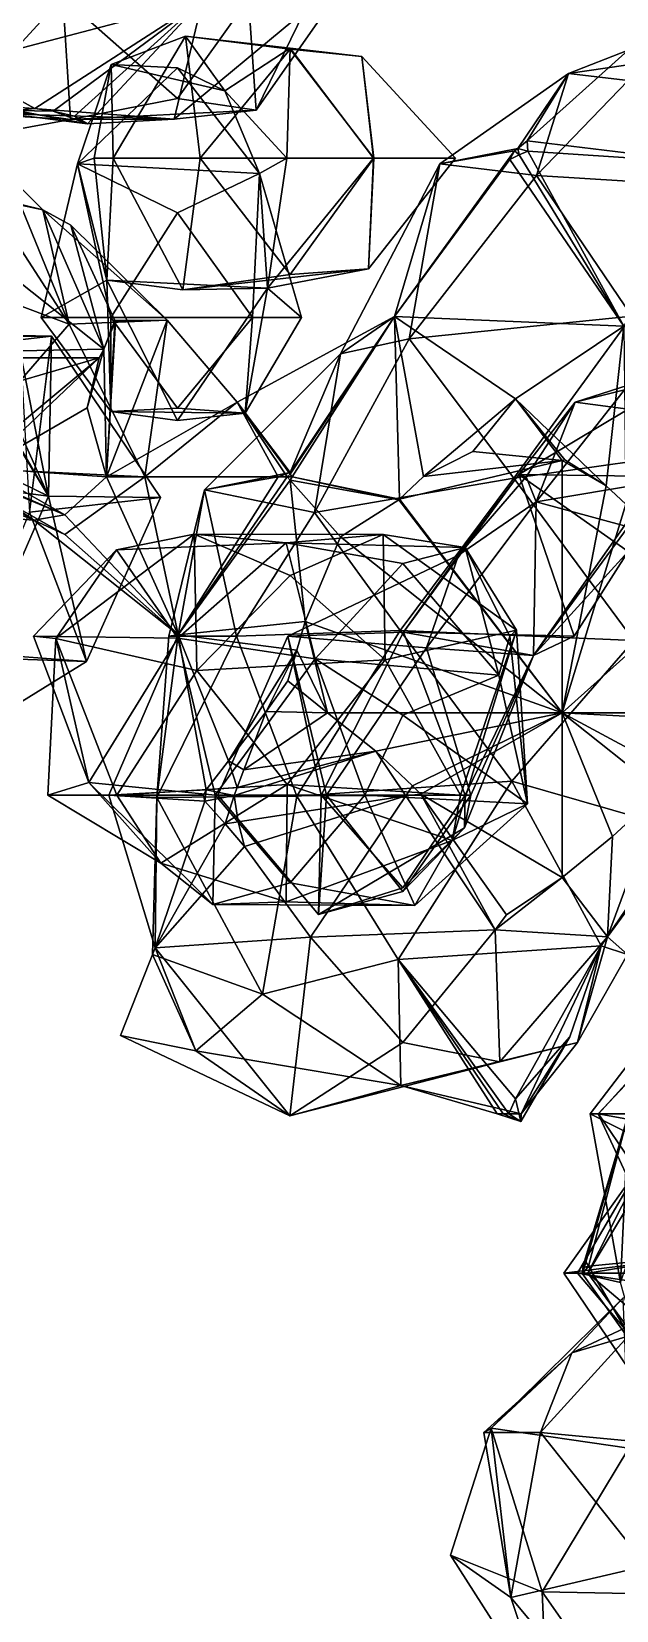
# Model space of a CAD drawing. Extents: x 290095 to 295679, y 4553756 to 4561441.
# Drawn here: x 293910.7 to 293976.1, y 4558495 to 4558671.6 of the extents above; entities that cross this region are included whole.
import ezdxf

# ---------------------------------------------------------------- set-up
doc = ezdxf.new("R2010")
doc.units = 0
doc.layers.add('Au_ppm_Pref_-_0_5', color=7, linetype='CONTINUOUS')

msp = doc.modelspace()

# ---------------------------------------------------------------- linework, layer by layer
at = {"layer": 'Au_ppm_Pref_-_0_5'}
for points in [[(293901.27, 4558693.41, 1869.87), (293914.18, 4558675.45, 1870.68), (293898.37, 4558671.02, 1876.64)], [(293915.16, 4558676.86, 1849.24), (293891.68, 4558678.35, 1849.33), (293902.19, 4558667.86, 1853.04)], [(293915.16, 4558676.86, 1849.24), (293902.19, 4558667.86, 1853.04), (293929.8, 4558675.07, 1852.08)], [(293914.18, 4558675.45, 1870.68), (293898.92, 4558658.85, 1870.7), (293898.37, 4558671.02, 1876.64)], [(293915.03, 4558661.77, 1864.62), (293898.92, 4558658.85, 1870.7), (293914.18, 4558675.45, 1870.68)], [(293929.8, 4558675.07, 1852.08), (293902.19, 4558667.86, 1853.04), (293911.03, 4558663.01, 1853.96)], [(293929.8, 4558675.07, 1852.08), (293911.03, 4558663.01, 1853.96), (293913.1, 4558662.72, 1854.02)], [(293929.8, 4558675.07, 1852.08), (293913.1, 4558662.72, 1854.02), (293915.47, 4558662.15, 1854.15)], [(293914.18, 4558675.45, 1870.68), (293926.98, 4558664.12, 1868.67), (293915.03, 4558661.77, 1864.62)], [(293914.18, 4558675.45, 1870.68), (293934.92, 4558675.29, 1868.69), (293926.98, 4558664.12, 1868.67)], [(293916.94, 4558661.31, 1855.18), (293929.8, 4558675.07, 1852.08), (293915.47, 4558662.15, 1854.15)], [(293926.63, 4558661.83, 1858.53), (293929.8, 4558675.07, 1852.08), (293916.94, 4558661.31, 1855.18)], [(293929.8, 4558675.07, 1852.08), (293926.63, 4558661.83, 1858.53), (293941.18, 4558673.9, 1858.88)], [(293935.8, 4558662.81, 1864.95), (293926.98, 4558664.12, 1868.67), (293934.92, 4558675.29, 1868.69)], [(293944.47, 4558675.29, 1864.95), (293935.8, 4558662.81, 1864.95), (293934.92, 4558675.29, 1868.69)], [(293944.47, 4558675.29, 1864.95), (293941.18, 4558673.9, 1858.88), (293935.8, 4558662.81, 1864.95)], [(293935.8, 4558662.81, 1864.95), (293941.18, 4558673.9, 1858.88), (293926.63, 4558661.83, 1858.53)], [(293919.58, 4558667.94, 1906.52), (293919.81, 4558657.47, 1901.91), (293927.87, 4558671.08, 1901.57)], [(293919.58, 4558667.94, 1906.52), (293927.87, 4558671.08, 1901.57), (293932.28, 4558664.97, 1906.52)], [(293927.87, 4558671.08, 1901.57), (293919.81, 4558657.47, 1901.91), (293929.53, 4558657.47, 1895.85)], [(293939.58, 4558669.74, 1904.67), (293932.28, 4558664.97, 1906.52), (293927.87, 4558671.08, 1901.57)], [(293927.87, 4558671.08, 1901.57), (293947.61, 4558668.82, 1900.58), (293939.58, 4558669.74, 1904.67)], [(293927.87, 4558671.08, 1901.57), (293929.53, 4558657.47, 1895.85), (293939.58, 4558669.63, 1896.53)], [(293947.61, 4558668.82, 1900.58), (293927.87, 4558671.08, 1901.57), (293939.58, 4558669.63, 1896.53)], [(293939.58, 4558669.63, 1896.53), (293929.53, 4558657.47, 1895.85), (293948.95, 4558657.47, 1896.17)], [(293939.2, 4558657.47, 1906.52), (293932.28, 4558664.97, 1906.52), (293939.58, 4558669.74, 1904.67)], [(293939.2, 4558657.47, 1906.52), (293939.58, 4558669.74, 1904.67), (293948.92, 4558657.47, 1904.99)], [(293947.61, 4558668.82, 1900.58), (293948.92, 4558657.47, 1904.99), (293939.58, 4558669.74, 1904.67)], [(293947.61, 4558668.82, 1900.58), (293939.58, 4558669.63, 1896.53), (293948.95, 4558657.47, 1896.17)], [(293977.38, 4558669.52, 1946.18), (293966.09, 4558659.4, 1948.28), (293970.7, 4558666.92, 1942.16)], [(293977.38, 4558669.52, 1946.18), (293986.98, 4558656.84, 1947.66), (293966.09, 4558659.4, 1948.28)], [(293985.6, 4558669.1, 1942.16), (293977.38, 4558669.52, 1946.18), (293970.7, 4558666.92, 1942.16)], [(293908.92, 4558662.79, 1855.69), (293911.03, 4558663.01, 1853.96), (293902.19, 4558667.86, 1853.04)], [(293917.68, 4558657.47, 1906.52), (293919.58, 4558667.94, 1906.52), (293915.81, 4558656.81, 1912.01)], [(293919.58, 4558667.94, 1906.52), (293926.98, 4558667.57, 1909.89), (293915.81, 4558656.81, 1912.01)], [(293917.68, 4558657.47, 1906.52), (293919.81, 4558657.47, 1901.91), (293919.58, 4558667.94, 1906.52)], [(293919.58, 4558667.94, 1906.52), (293932.28, 4558664.97, 1906.52), (293926.98, 4558667.57, 1909.89)], [(293947.61, 4558668.82, 1900.58), (293958.09, 4558657.47, 1900.58), (293948.92, 4558657.47, 1904.99)], [(293958.09, 4558657.47, 1900.58), (293947.61, 4558668.82, 1900.58), (293948.95, 4558657.47, 1896.17)], [(293985.6, 4558669.1, 1942.16), (293970.7, 4558666.92, 1942.16), (293977.38, 4558666.14, 1939.27)], [(293936.17, 4558655.75, 1911.43), (293915.81, 4558656.81, 1912.01), (293926.98, 4558667.57, 1909.89)], [(293932.28, 4558664.97, 1906.52), (293936.17, 4558655.75, 1911.43), (293926.98, 4558667.57, 1909.89)], [(293956.34, 4558656.81, 1943.08), (293970.7, 4558666.92, 1942.16), (293965.03, 4558658.53, 1948.35)], [(293956.34, 4558656.81, 1943.08), (293967.14, 4558655.51, 1937.99), (293970.7, 4558666.92, 1942.16)], [(293970.7, 4558666.92, 1942.16), (293966.09, 4558659.4, 1948.28), (293965.03, 4558658.53, 1948.35)], [(293967.14, 4558655.51, 1937.99), (293977.38, 4558666.14, 1939.27), (293970.7, 4558666.92, 1942.16)], [(293967.14, 4558655.51, 1937.99), (293987.56, 4558654.26, 1938.43), (293977.38, 4558666.14, 1939.27)], [(293915.03, 4558661.77, 1864.62), (293926.98, 4558664.12, 1868.67), (293935.8, 4558662.81, 1864.95)], [(293932.28, 4558664.97, 1906.52), (293939.2, 4558657.47, 1906.52), (293936.17, 4558655.75, 1911.43)], [(293890.25, 4558663.25, 1864.87), (293915.03, 4558661.77, 1864.62), (293900.99, 4558663.77, 1859.65)], [(293915.03, 4558661.77, 1864.62), (293890.25, 4558663.25, 1864.87), (293898.92, 4558658.85, 1870.7)], [(293926.63, 4558661.83, 1858.53), (293908, 4558662.4, 1856.85), (293900.99, 4558663.77, 1859.65)], [(293900.99, 4558663.77, 1859.65), (293915.03, 4558661.77, 1864.62), (293926.63, 4558661.83, 1858.53)], [(293908.92, 4558662.79, 1855.69), (293908, 4558662.4, 1856.85), (293916.94, 4558661.31, 1855.18)], [(293926.63, 4558661.83, 1858.53), (293916.94, 4558661.31, 1855.18), (293908, 4558662.4, 1856.85)], [(293911.03, 4558663.01, 1853.96), (293908.92, 4558662.79, 1855.69), (293913.1, 4558662.72, 1854.02)], [(293908.92, 4558662.79, 1855.69), (293916.94, 4558661.31, 1855.18), (293913.1, 4558662.72, 1854.02)], [(293913.1, 4558662.72, 1854.02), (293916.94, 4558661.31, 1855.18), (293915.47, 4558662.15, 1854.15)], [(293915.03, 4558661.77, 1864.62), (293935.8, 4558662.81, 1864.95), (293926.63, 4558661.83, 1858.53)], [(293901.62, 4558659.41, 1942.45), (293901.06, 4558644.08, 1938.04), (293914.89, 4558638.9, 1941.81)], [(293901.62, 4558659.41, 1942.45), (293914.89, 4558638.9, 1941.81), (293908.1, 4558655.51, 1946.14)], [(293965.03, 4558658.53, 1948.35), (293966.09, 4558659.4, 1948.28), (293966.17, 4558658.24, 1948.46)], [(293966.17, 4558658.24, 1948.46), (293966.09, 4558659.4, 1948.28), (293986.98, 4558656.84, 1947.66)], [(293917.68, 4558657.47, 1906.52), (293915.81, 4558656.81, 1912.01), (293919.1, 4558643.82, 1907.36)], [(293917.68, 4558657.47, 1906.52), (293919.1, 4558643.82, 1907.36), (293919.81, 4558657.47, 1901.91)], [(293919.1, 4558643.82, 1907.36), (293927.6, 4558642.73, 1901.32), (293919.81, 4558657.47, 1901.91)], [(293919.81, 4558657.47, 1901.91), (293927.6, 4558642.73, 1901.32), (293929.53, 4558657.47, 1895.85)], [(293927.6, 4558642.73, 1901.32), (293939.58, 4558644.44, 1896.24), (293929.53, 4558657.47, 1895.85)], [(293948.95, 4558657.47, 1896.17), (293929.53, 4558657.47, 1895.85), (293939.58, 4558644.44, 1896.24)], [(293937.07, 4558642.92, 1906.62), (293936.17, 4558655.75, 1911.43), (293939.2, 4558657.47, 1906.52)], [(293937.07, 4558642.92, 1906.62), (293948.92, 4558657.47, 1904.99), (293948.34, 4558645.08, 1900.58)], [(293937.07, 4558642.92, 1906.62), (293939.2, 4558657.47, 1906.52), (293948.92, 4558657.47, 1904.99)], [(293948.34, 4558645.08, 1900.58), (293948.95, 4558657.47, 1896.17), (293939.58, 4558644.44, 1896.24)], [(293958.09, 4558657.47, 1900.58), (293948.34, 4558645.08, 1900.58), (293948.92, 4558657.47, 1904.99)], [(293948.34, 4558645.08, 1900.58), (293958.09, 4558657.47, 1900.58), (293948.95, 4558657.47, 1896.17)], [(293951.27, 4558639.73, 1948.09), (293964.67, 4558658.28, 1948.37), (293964.14, 4558657.3, 1948.48)], [(293951.27, 4558639.73, 1948.09), (293956.34, 4558656.81, 1943.08), (293964.67, 4558658.28, 1948.37)], [(293976.89, 4558638.66, 1946.93), (293951.27, 4558639.73, 1948.09), (293964.14, 4558657.3, 1948.48)], [(293965.03, 4558658.53, 1948.35), (293964.67, 4558658.28, 1948.37), (293956.34, 4558656.81, 1943.08)], [(293964.67, 4558658.28, 1948.37), (293965.2, 4558657.82, 1948.46), (293964.14, 4558657.3, 1948.48)], [(293965.2, 4558657.82, 1948.46), (293976.89, 4558638.66, 1946.93), (293964.14, 4558657.3, 1948.48)], [(293964.67, 4558658.28, 1948.37), (293965.03, 4558658.53, 1948.35), (293965.2, 4558657.82, 1948.46)], [(293965.03, 4558658.53, 1948.35), (293966.17, 4558658.24, 1948.46), (293965.2, 4558657.82, 1948.46)], [(293976.89, 4558638.66, 1946.93), (293965.2, 4558657.82, 1948.46), (293966.17, 4558658.24, 1948.46)], [(293976.89, 4558638.66, 1946.93), (293966.17, 4558658.24, 1948.46), (293986.98, 4558656.84, 1947.66)], [(293918.77, 4558636.1, 1951.23), (293870, 4558635.12, 1948.73), (293894.47, 4558655.38, 1944.73)], [(293895.68, 4558655.66, 1944.8), (293911.95, 4558651.67, 1947.33), (293894.47, 4558655.38, 1944.73)], [(293911.95, 4558651.67, 1947.33), (293918.77, 4558636.1, 1951.23), (293894.47, 4558655.38, 1944.73)], [(293908.1, 4558655.51, 1946.14), (293911.95, 4558651.67, 1947.33), (293895.68, 4558655.66, 1944.8)], [(293908.1, 4558655.51, 1946.14), (293914.89, 4558638.9, 1941.81), (293911.95, 4558651.67, 1947.33)], [(293919.1, 4558643.82, 1907.36), (293915.81, 4558656.81, 1912.01), (293911.76, 4558639.65, 1912.46)], [(293911.76, 4558639.65, 1912.46), (293915.81, 4558656.81, 1912.01), (293919.54, 4558639.65, 1915.97)], [(293936.17, 4558655.75, 1911.43), (293926.98, 4558651.35, 1916.36), (293915.81, 4558656.81, 1912.01)], [(293915.81, 4558656.81, 1912.01), (293926.98, 4558651.35, 1916.36), (293919.54, 4558639.65, 1915.97)], [(293936.17, 4558655.75, 1911.43), (293935.39, 4558639.65, 1916.43), (293926.98, 4558651.35, 1916.36)], [(293936.17, 4558655.75, 1911.43), (293940.87, 4558639.65, 1912.46), (293935.39, 4558639.65, 1916.43)], [(293937.07, 4558642.92, 1906.62), (293940.87, 4558639.65, 1912.46), (293936.17, 4558655.75, 1911.43)], [(293952.88, 4558637.26, 1937.35), (293956.34, 4558656.81, 1943.08), (293945.23, 4558635.59, 1942.16)], [(293956.34, 4558656.81, 1943.08), (293951.27, 4558639.73, 1948.09), (293945.23, 4558635.59, 1942.16)], [(293952.88, 4558637.26, 1937.35), (293967.14, 4558655.51, 1937.99), (293956.34, 4558656.81, 1943.08)], [(293952.88, 4558637.26, 1937.35), (293977.8, 4558639.78, 1938.23), (293967.14, 4558655.51, 1937.99)], [(293967.14, 4558655.51, 1937.99), (293977.8, 4558639.78, 1938.23), (293987.56, 4558654.26, 1938.43)], [(293911.95, 4558651.67, 1947.33), (293915.06, 4558649.97, 1948.01), (293918.77, 4558636.1, 1951.23)], [(293915.06, 4558649.97, 1948.01), (293911.95, 4558651.67, 1947.33), (293925.83, 4558639.34, 1947.74)], [(293925.83, 4558639.34, 1947.74), (293911.95, 4558651.67, 1947.33), (293914.89, 4558638.9, 1941.81)], [(293915.06, 4558649.97, 1948.01), (293920, 4558639.29, 1950.71), (293918.77, 4558636.1, 1951.23)], [(293915.06, 4558649.97, 1948.01), (293925.83, 4558639.34, 1947.74), (293920, 4558639.29, 1950.71)], [(293935.39, 4558639.65, 1916.43), (293919.54, 4558639.65, 1915.97), (293926.98, 4558651.35, 1916.36)], [(293937.07, 4558642.92, 1906.62), (293948.34, 4558645.08, 1900.58), (293927.6, 4558642.73, 1901.32)], [(293927.6, 4558642.73, 1901.32), (293948.34, 4558645.08, 1900.58), (293939.58, 4558644.44, 1896.24)], [(293901.06, 4558644.08, 1938.04), (293901.02, 4558622.89, 1943.23), (293914.89, 4558638.9, 1941.81)], [(293919.1, 4558643.82, 1907.36), (293911.76, 4558639.65, 1912.46), (293919.54, 4558629.13, 1912.46)], [(293937.07, 4558642.92, 1906.62), (293919.1, 4558643.82, 1907.36), (293926.98, 4558628.13, 1908.62)], [(293937.07, 4558642.92, 1906.62), (293927.6, 4558642.73, 1901.32), (293919.1, 4558643.82, 1907.36)], [(293919.1, 4558643.82, 1907.36), (293919.54, 4558629.13, 1912.46), (293926.98, 4558628.13, 1908.62)], [(293937.07, 4558642.92, 1906.62), (293926.98, 4558628.13, 1908.62), (293934.55, 4558628.95, 1912.46)], [(293937.07, 4558642.92, 1906.62), (293934.55, 4558628.95, 1912.46), (293940.87, 4558639.65, 1912.46)], [(293919.54, 4558629.13, 1912.46), (293911.76, 4558639.65, 1912.46), (293919.54, 4558639.65, 1915.97)], [(293914.89, 4558638.9, 1941.81), (293923.35, 4558621.83, 1943.87), (293925.83, 4558639.34, 1947.74)], [(293925.83, 4558639.34, 1947.74), (293919.04, 4558621.83, 1950.29), (293920.06, 4558639.19, 1950.73)], [(293933.68, 4558630.18, 1948.1), (293919.04, 4558621.83, 1950.29), (293925.83, 4558639.34, 1947.74)], [(293919.54, 4558629.13, 1912.46), (293919.54, 4558639.65, 1915.97), (293926.98, 4558629.48, 1915.85)], [(293926.98, 4558629.48, 1915.85), (293919.54, 4558639.65, 1915.97), (293935.39, 4558639.65, 1916.43)], [(293920, 4558639.29, 1950.71), (293925.83, 4558639.34, 1947.74), (293920.06, 4558639.19, 1950.73)], [(293923.35, 4558621.83, 1943.87), (293933.68, 4558630.18, 1948.1), (293925.83, 4558639.34, 1947.74)], [(293934.55, 4558628.95, 1912.46), (293926.98, 4558629.48, 1915.85), (293935.39, 4558639.65, 1916.43)], [(293933.68, 4558630.18, 1948.1), (293951.27, 4558639.73, 1948.09), (293939.58, 4558622.11, 1948.19)], [(293939.58, 4558622.3, 1947.94), (293951.27, 4558639.73, 1948.09), (293933.68, 4558630.18, 1948.1)], [(293940.87, 4558639.65, 1912.46), (293934.55, 4558628.95, 1912.46), (293935.39, 4558639.65, 1916.43)], [(293939.58, 4558622.11, 1948.19), (293951.27, 4558639.73, 1948.09), (293939.83, 4558621.83, 1948.21)], [(293951.27, 4558639.73, 1948.09), (293939.58, 4558622.3, 1947.94), (293945.23, 4558635.59, 1942.16)], [(293939.83, 4558621.83, 1948.21), (293951.27, 4558639.73, 1948.09), (293951.83, 4558619.32, 1950.87)], [(293951.83, 4558619.32, 1950.87), (293951.27, 4558639.73, 1948.09), (293954.51, 4558621.86, 1951.06)], [(293951.27, 4558639.73, 1948.09), (293964.78, 4558630.54, 1951), (293954.51, 4558621.86, 1951.06)], [(293964.78, 4558630.54, 1951), (293951.27, 4558639.73, 1948.09), (293976.89, 4558638.66, 1946.93)], [(293952.88, 4558637.26, 1937.35), (293964.6, 4558621.65, 1936.94), (293977.8, 4558639.78, 1938.23)], [(293964.6, 4558621.65, 1936.94), (293987.8, 4558624.96, 1938.29), (293977.8, 4558639.78, 1938.23)], [(293909.31, 4558637.63, 1892.92), (293912.9, 4558637.56, 1894.64), (293888.28, 4558634.71, 1895.56)], [(293923.35, 4558621.83, 1943.87), (293914.89, 4558638.9, 1941.81), (293901.02, 4558622.89, 1943.23)], [(293910.45, 4558617.88, 1889.42), (293912.9, 4558637.56, 1894.64), (293909.31, 4558637.63, 1892.92)], [(293920, 4558639.29, 1950.71), (293920, 4558639.07, 1950.75), (293918.77, 4558636.1, 1951.23)], [(293920, 4558639.07, 1950.75), (293919.04, 4558621.83, 1950.29), (293918.77, 4558636.1, 1951.23)], [(293920.06, 4558639.19, 1950.73), (293919.04, 4558621.83, 1950.29), (293920, 4558639.07, 1950.75)], [(293920.06, 4558639.19, 1950.73), (293920, 4558639.07, 1950.75), (293920, 4558639.29, 1950.71)], [(293974.93, 4558620.8, 1951.02), (293964.78, 4558630.54, 1951), (293976.89, 4558638.66, 1946.93)], [(293974.93, 4558620.8, 1951.02), (293976.89, 4558638.66, 1946.93), (293977.11, 4558618.75, 1950.83)], [(293918.77, 4558636.1, 1951.23), (293918.22, 4558635.12, 1951.46), (293870, 4558635.12, 1948.73)], [(293888.28, 4558634.71, 1895.56), (293912.9, 4558637.56, 1894.64), (293909.08, 4558637.56, 1896.45)], [(293909.08, 4558637.56, 1896.45), (293912.56, 4558619.65, 1900.15), (293906.24, 4558633.77, 1898.92)], [(293912.9, 4558637.56, 1894.64), (293912.56, 4558619.65, 1900.15), (293909.08, 4558637.56, 1896.45)], [(293910.45, 4558617.88, 1889.42), (293925.1, 4558619.51, 1894.64), (293912.9, 4558637.56, 1894.64)], [(293912.56, 4558619.65, 1900.15), (293912.9, 4558637.56, 1894.64), (293925.1, 4558619.51, 1894.64)], [(293918.22, 4558635.12, 1951.46), (293918.77, 4558636.1, 1951.23), (293916.88, 4558629.53, 1951.84)], [(293918.77, 4558636.1, 1951.23), (293919.04, 4558621.83, 1950.29), (293916.88, 4558629.53, 1951.84)], [(293952.88, 4558637.26, 1937.35), (293945.23, 4558635.59, 1942.16), (293942.32, 4558617.84, 1938.84)], [(293952.88, 4558637.26, 1937.35), (293942.32, 4558617.84, 1938.84), (293964.6, 4558621.65, 1936.94)], [(293918.22, 4558635.12, 1951.46), (293888.61, 4558626.47, 1950.5), (293870, 4558635.12, 1948.73)], [(293918.22, 4558635.12, 1951.46), (293902.89, 4558622.33, 1951.64), (293888.61, 4558626.47, 1950.5)], [(293902.89, 4558622.33, 1951.64), (293918.22, 4558635.12, 1951.46), (293905.24, 4558622.78, 1951.74)], [(293905.24, 4558622.78, 1951.74), (293918.22, 4558635.12, 1951.46), (293916.88, 4558629.53, 1951.84)], [(293930.02, 4558620.36, 1942.16), (293945.23, 4558635.59, 1942.16), (293939.58, 4558622.3, 1947.94)], [(293945.23, 4558635.59, 1942.16), (293930.02, 4558620.36, 1942.16), (293942.32, 4558617.84, 1938.84)], [(293912.56, 4558619.65, 1900.15), (293891.89, 4558629.72, 1901.94), (293904.94, 4558632.33, 1899.97)], [(293905.16, 4558632.33, 1899.86), (293912.56, 4558619.65, 1900.15), (293904.94, 4558632.33, 1899.97)], [(293912.56, 4558619.65, 1900.15), (293905.16, 4558632.33, 1899.86), (293906.24, 4558633.77, 1898.92)], [(293971.47, 4558630.18, 1882.77), (293985.79, 4558633.73, 1882.77), (293977.38, 4558629.37, 1885.28)], [(293985.79, 4558633.73, 1882.77), (293971.47, 4558630.18, 1882.77), (293977.38, 4558632.08, 1879.35)], [(293960, 4558624.66, 1951.29), (293954.51, 4558621.86, 1951.06), (293964.78, 4558630.54, 1951)], [(293964.78, 4558630.54, 1951), (293970, 4558623.63, 1951.33), (293960, 4558624.66, 1951.29)], [(293964.78, 4558630.54, 1951), (293970.3, 4558623.7, 1951.33), (293970, 4558623.63, 1951.33)], [(293970.3, 4558623.7, 1951.33), (293964.78, 4558630.54, 1951), (293974.93, 4558620.8, 1951.02)], [(293967.08, 4558619.02, 1878.85), (293983.72, 4558621.83, 1881.41), (293977.38, 4558632.08, 1879.35)], [(293967.08, 4558619.02, 1878.85), (293977.38, 4558632.08, 1879.35), (293971.47, 4558630.18, 1882.77)], [(293895.98, 4558621.83, 1903.79), (293891.89, 4558629.72, 1901.94), (293912.56, 4558619.65, 1900.15)], [(293916.88, 4558629.53, 1951.84), (293919.04, 4558621.83, 1950.29), (293905.24, 4558622.78, 1951.74)], [(293933.68, 4558630.18, 1948.1), (293939.24, 4558621.83, 1948.26), (293919.04, 4558621.83, 1950.29)], [(293934.55, 4558628.95, 1912.46), (293919.54, 4558629.13, 1912.46), (293926.98, 4558629.48, 1915.85)], [(293919.54, 4558629.13, 1912.46), (293934.55, 4558628.95, 1912.46), (293926.98, 4558628.13, 1908.62)], [(293923.35, 4558621.83, 1943.87), (293938.24, 4558621.83, 1947.47), (293933.68, 4558630.18, 1948.1)], [(293939.58, 4558622.3, 1947.94), (293933.68, 4558630.18, 1948.1), (293938.24, 4558621.83, 1947.47)], [(293933.68, 4558630.18, 1948.1), (293939.58, 4558622.11, 1948.19), (293939.24, 4558621.83, 1948.26)], [(293965.97, 4558621.83, 1882.77), (293971.47, 4558630.18, 1882.77), (293965.15, 4558622.08, 1888.76)], [(293977.38, 4558629.37, 1885.28), (293965.15, 4558622.08, 1888.76), (293971.47, 4558630.18, 1882.77)], [(293983.92, 4558621.83, 1885.85), (293965.15, 4558622.08, 1888.76), (293977.38, 4558629.37, 1885.28)], [(293965.97, 4558621.83, 1882.77), (293967.08, 4558619.02, 1878.85), (293971.47, 4558630.18, 1882.77)], [(293970, 4558623.63, 1951.33), (293951.83, 4558619.32, 1950.87), (293954.51, 4558621.86, 1951.06)], [(293970, 4558623.63, 1951.33), (293970, 4558595.43, 1949.53), (293951.83, 4558619.32, 1950.87)], [(293970, 4558623.63, 1951.33), (293954.51, 4558621.86, 1951.06), (293960, 4558624.66, 1951.29)], [(293964.6, 4558621.65, 1936.94), (293978.03, 4558603.52, 1938.04), (293987.8, 4558624.96, 1938.29)], [(293970.3, 4558623.7, 1951.33), (293974.93, 4558620.8, 1951.02), (293970, 4558623.63, 1951.33)], [(293974.93, 4558620.8, 1951.02), (293970, 4558595.43, 1949.53), (293970, 4558623.63, 1951.33)], [(293901.02, 4558622.89, 1943.23), (293888.62, 4558618.62, 1949.44), (293910.94, 4558616.96, 1948.1)], [(293910.94, 4558616.96, 1948.1), (293888.62, 4558618.62, 1949.44), (293898.58, 4558621.92, 1951.43)], [(293904.89, 4558602.06, 1901.34), (293895.98, 4558621.83, 1903.79), (293912.56, 4558619.65, 1900.15)], [(293910.94, 4558616.96, 1948.1), (293898.58, 4558621.92, 1951.43), (293902.89, 4558622.33, 1951.64)], [(293923.35, 4558621.83, 1943.87), (293901.02, 4558622.89, 1943.23), (293914.38, 4558615.36, 1945.94)], [(293901.02, 4558622.89, 1943.23), (293910.94, 4558616.96, 1948.1), (293914.38, 4558615.36, 1945.94)], [(293914.38, 4558617.57, 1949.52), (293902.89, 4558622.33, 1951.64), (293903.76, 4558622.19, 1951.7)], [(293914.38, 4558617.57, 1949.52), (293910.94, 4558616.96, 1948.1), (293902.89, 4558622.33, 1951.64)], [(293905.24, 4558622.78, 1951.74), (293914.38, 4558617.57, 1949.52), (293903.76, 4558622.19, 1951.7)], [(293905.24, 4558622.78, 1951.74), (293919.04, 4558621.83, 1950.29), (293914.38, 4558617.57, 1949.52)], [(293927.07, 4558604.13, 1948.1), (293914.38, 4558617.57, 1949.52), (293919.04, 4558621.83, 1950.29)], [(293927.07, 4558604.13, 1948.1), (293923.35, 4558621.83, 1943.87), (293914.38, 4558615.36, 1945.94)], [(293927.07, 4558604.13, 1948.1), (293919.04, 4558621.83, 1950.29), (293939.24, 4558621.83, 1948.26)], [(293927.07, 4558604.13, 1948.1), (293938.24, 4558621.83, 1947.47), (293923.35, 4558621.83, 1943.87)], [(293927.07, 4558604.13, 1948.1), (293939.24, 4558621.83, 1948.26), (293939.58, 4558621.43, 1948.23)], [(293927.07, 4558604.13, 1948.1), (293930.02, 4558620.36, 1942.16), (293938.24, 4558621.83, 1947.47)], [(293930.02, 4558620.36, 1942.16), (293939.58, 4558622.3, 1947.94), (293938.24, 4558621.83, 1947.47)], [(293939.83, 4558621.83, 1948.21), (293939.24, 4558621.83, 1948.26), (293939.58, 4558622.11, 1948.19)], [(293939.58, 4558621.43, 1948.23), (293939.24, 4558621.83, 1948.26), (293939.83, 4558621.83, 1948.21)], [(293951.73, 4558619.24, 1950.86), (293939.58, 4558621.43, 1948.23), (293939.83, 4558621.83, 1948.21)], [(293939.83, 4558621.83, 1948.21), (293951.83, 4558619.32, 1950.87), (293951.73, 4558619.24, 1950.86)], [(293958.4, 4558613.04, 1882.77), (293965.15, 4558622.08, 1888.76), (293952.26, 4558604.43, 1889.07)], [(293952.26, 4558604.43, 1889.07), (293965.15, 4558622.08, 1888.76), (293971.36, 4558604.01, 1885.87)], [(293965.97, 4558621.83, 1882.77), (293965.15, 4558622.08, 1888.76), (293958.4, 4558613.04, 1882.77)], [(293965.97, 4558621.83, 1882.77), (293958.4, 4558613.04, 1882.77), (293967.08, 4558619.02, 1878.85)], [(293971.36, 4558604.01, 1885.87), (293965.15, 4558622.08, 1888.76), (293977.38, 4558613.48, 1885.55)], [(293977.38, 4558613.48, 1885.55), (293965.15, 4558622.08, 1888.76), (293983.92, 4558621.83, 1885.85)], [(293967.08, 4558619.02, 1878.85), (293977.38, 4558616.21, 1880.89), (293983.72, 4558621.83, 1881.41)], [(293927.07, 4558604.13, 1948.1), (293926.03, 4558604.01, 1942.16), (293930.02, 4558620.36, 1942.16)], [(293930.02, 4558620.36, 1942.16), (293926.03, 4558604.01, 1942.16), (293933.57, 4558604.01, 1939.32)], [(293941.27, 4558605.65, 1951.73), (293927.07, 4558604.13, 1948.1), (293939.58, 4558621.43, 1948.23)], [(293930.02, 4558620.36, 1942.16), (293933.57, 4558604.01, 1939.32), (293942.32, 4558617.84, 1938.84)], [(293945.23, 4558615.09, 1950.53), (293941.27, 4558605.65, 1951.73), (293939.58, 4558621.43, 1948.23)], [(293951.73, 4558619.24, 1950.86), (293945.23, 4558615.09, 1950.53), (293939.58, 4558621.43, 1948.23)], [(293964.6, 4558621.65, 1936.94), (293942.32, 4558617.84, 1938.84), (293951.87, 4558604.63, 1937.34)], [(293951.87, 4558604.63, 1937.34), (293978.03, 4558603.52, 1938.04), (293964.6, 4558621.65, 1936.94)], [(293977.11, 4558618.75, 1950.83), (293970, 4558595.43, 1949.53), (293974.93, 4558620.8, 1951.02)], [(293916.83, 4558601.17, 1894.52), (293904.89, 4558602.06, 1901.34), (293912.56, 4558619.65, 1900.15)], [(293910.45, 4558617.88, 1889.42), (293916.83, 4558601.17, 1894.52), (293925.1, 4558619.51, 1894.64)], [(293912.56, 4558619.65, 1900.15), (293925.1, 4558619.51, 1894.64), (293916.83, 4558601.17, 1894.52)], [(293970, 4558595.43, 1949.53), (293945.23, 4558615.09, 1950.53), (293951.73, 4558619.24, 1950.86)], [(293970, 4558595.43, 1949.53), (293951.73, 4558619.24, 1950.86), (293951.83, 4558619.32, 1950.87)], [(293958.4, 4558613.04, 1882.77), (293954.83, 4558602.68, 1878.52), (293967.08, 4558619.02, 1878.85)], [(293967.08, 4558619.02, 1878.85), (293954.83, 4558602.68, 1878.52), (293966.8, 4558601.83, 1882.29)], [(293966.8, 4558601.83, 1882.29), (293977.38, 4558613.48, 1885.55), (293979.09, 4558619.41, 1882.77)], [(293977.38, 4558616.21, 1880.89), (293966.8, 4558601.83, 1882.29), (293979.09, 4558619.41, 1882.77)], [(293967.08, 4558619.02, 1878.85), (293966.8, 4558601.83, 1882.29), (293977.38, 4558616.21, 1880.89)], [(293986.72, 4558610.4, 1950.03), (293970, 4558595.43, 1949.53), (293977.11, 4558618.75, 1950.83)], [(293910.45, 4558617.88, 1889.42), (293903.67, 4558601.61, 1888.12), (293916.83, 4558601.17, 1894.52)], [(293927.07, 4558604.13, 1948.1), (293910.94, 4558616.96, 1948.1), (293914.38, 4558617.57, 1949.52)], [(293927.07, 4558604.13, 1948.1), (293914.38, 4558615.36, 1945.94), (293910.94, 4558616.96, 1948.1)], [(293942.32, 4558617.84, 1938.84), (293933.57, 4558604.01, 1939.32), (293951.87, 4558604.63, 1937.34)], [(293928.87, 4558615.39, 1860.27), (293920.16, 4558613.66, 1864.95), (293913.37, 4558603.72, 1859.2)], [(293929.14, 4558600.17, 1855.37), (293928.87, 4558615.39, 1860.27), (293913.37, 4558603.72, 1859.2)], [(293939.13, 4558614.45, 1864.23), (293920.16, 4558613.66, 1864.95), (293928.87, 4558615.39, 1860.27)], [(293939.13, 4558614.45, 1864.23), (293928.87, 4558615.39, 1860.27), (293949.97, 4558615.35, 1860.13)], [(293949.97, 4558615.35, 1860.13), (293928.87, 4558615.39, 1860.27), (293939.58, 4558610.79, 1856.75)], [(293928.87, 4558615.39, 1860.27), (293929.14, 4558600.17, 1855.37), (293939.58, 4558610.79, 1856.75)], [(293939.13, 4558614.45, 1864.23), (293949.97, 4558615.35, 1860.13), (293959.17, 4558613.91, 1864.95)], [(293949.97, 4558615.35, 1860.13), (293939.58, 4558610.79, 1856.75), (293950.21, 4558601.35, 1854.89)], [(293970, 4558595.43, 1949.53), (293941.27, 4558605.65, 1951.73), (293945.23, 4558615.09, 1950.53)], [(293959.17, 4558613.91, 1864.95), (293949.97, 4558615.35, 1860.13), (293964.89, 4558604.65, 1858.85)], [(293949.97, 4558615.35, 1860.13), (293950.21, 4558601.35, 1854.89), (293964.89, 4558604.65, 1858.85)], [(293910.9, 4558604.01, 1864.95), (293920.16, 4558613.66, 1864.95), (293927.03, 4558603.79, 1867.33)], [(293920.16, 4558613.66, 1864.95), (293910.9, 4558604.01, 1864.95), (293913.37, 4558603.72, 1859.2)], [(293939.13, 4558614.45, 1864.23), (293927.03, 4558603.79, 1867.33), (293920.16, 4558613.66, 1864.95)], [(293939.13, 4558614.45, 1864.23), (293942.4, 4558601.45, 1868.7), (293927.03, 4558603.79, 1867.33)], [(293939.13, 4558614.45, 1864.23), (293952.18, 4558612.14, 1867.66), (293942.4, 4558601.45, 1868.7)], [(293939.13, 4558614.45, 1864.23), (293959.17, 4558613.91, 1864.95), (293952.18, 4558612.14, 1867.66)], [(293958.4, 4558613.04, 1882.77), (293952.26, 4558604.43, 1889.07), (293939.34, 4558604.01, 1882.67)], [(293958.4, 4558613.04, 1882.77), (293939.34, 4558604.01, 1882.67), (293954.83, 4558602.68, 1878.52)], [(293959.17, 4558613.91, 1864.95), (293962.91, 4558599.64, 1868.55), (293952.18, 4558612.14, 1867.66)], [(293959.17, 4558613.91, 1864.95), (293964.16, 4558604.01, 1864.95), (293962.91, 4558599.64, 1868.55)], [(293964.16, 4558604.01, 1864.95), (293959.17, 4558613.91, 1864.95), (293964.89, 4558604.65, 1858.85)], [(293966.8, 4558601.83, 1882.29), (293971.36, 4558604.01, 1885.87), (293977.38, 4558613.48, 1885.55)], [(293962.91, 4558599.64, 1868.55), (293942.4, 4558601.45, 1868.7), (293952.18, 4558612.14, 1867.66)], [(293939.58, 4558610.79, 1856.75), (293929.14, 4558600.17, 1855.37), (293950.21, 4558601.35, 1854.89)], [(293988.42, 4558595.43, 1949.03), (293970, 4558595.43, 1949.53), (293986.72, 4558610.4, 1950.03)], [(293927.07, 4558604.13, 1948.1), (293930.18, 4558586.8, 1952.33), (293919.3, 4558586.2, 1948.1)], [(293927.07, 4558604.13, 1948.1), (293919.3, 4558586.2, 1948.1), (293924.68, 4558585.96, 1941.43)], [(293927.07, 4558604.13, 1948.1), (293924.68, 4558585.96, 1941.43), (293926.03, 4558604.01, 1942.16)], [(293941.27, 4558605.65, 1951.73), (293940.34, 4558602.42, 1952.09), (293927.07, 4558604.13, 1948.1)], [(293932.68, 4558590.06, 1952.39), (293930.18, 4558586.8, 1952.33), (293927.07, 4558604.13, 1948.1)], [(293927.07, 4558604.13, 1948.1), (293940.34, 4558602.42, 1952.09), (293932.68, 4558590.06, 1952.39)], [(293940.34, 4558586.11, 1938.16), (293951.87, 4558604.63, 1937.34), (293933.57, 4558604.01, 1939.32)], [(293952.26, 4558604.43, 1889.07), (293943.05, 4558586.2, 1887.07), (293939.34, 4558604.01, 1882.67)], [(293941.27, 4558605.65, 1951.73), (293943.75, 4558595.43, 1952.31), (293940.34, 4558602.42, 1952.09)], [(293940.34, 4558586.11, 1938.16), (293964.39, 4558587.77, 1935.46), (293951.87, 4558604.63, 1937.34)], [(293970, 4558595.43, 1949.53), (293943.75, 4558595.43, 1952.31), (293941.27, 4558605.65, 1951.73)], [(293959.17, 4558586.2, 1886.06), (293943.05, 4558586.2, 1887.07), (293952.26, 4558604.43, 1889.07)], [(293950.21, 4558601.35, 1854.89), (293958.65, 4558586.2, 1855.96), (293964.89, 4558604.65, 1858.85)], [(293951.87, 4558604.63, 1937.34), (293964.39, 4558587.77, 1935.46), (293978.03, 4558603.52, 1938.04)], [(293952.26, 4558604.43, 1889.07), (293966.8, 4558601.83, 1882.29), (293959.17, 4558586.2, 1886.06)], [(293966.8, 4558601.83, 1882.29), (293952.26, 4558604.43, 1889.07), (293971.36, 4558604.01, 1885.87)], [(293957.7, 4558581.14, 1858.24), (293966.13, 4558585.25, 1865.15), (293964.89, 4558604.65, 1858.85)], [(293958.65, 4558586.2, 1855.96), (293957.7, 4558581.14, 1858.24), (293964.89, 4558604.65, 1858.85)], [(293964.16, 4558604.01, 1864.95), (293964.89, 4558604.65, 1858.85), (293966.13, 4558585.25, 1865.15)], [(293917.08, 4558587.64, 1864.53), (293910.9, 4558604.01, 1864.95), (293927.03, 4558603.79, 1867.33)], [(293910.9, 4558604.01, 1864.95), (293917.08, 4558587.64, 1864.53), (293913.37, 4558603.72, 1859.2)], [(293917.08, 4558587.64, 1864.53), (293912.5, 4558586.2, 1859.01), (293913.37, 4558603.72, 1859.2)], [(293912.5, 4558586.2, 1859.01), (293920.19, 4558586.2, 1855.81), (293913.37, 4558603.72, 1859.2)], [(293920.19, 4558586.2, 1855.81), (293929.14, 4558600.17, 1855.37), (293913.37, 4558603.72, 1859.2)], [(293927.03, 4558603.79, 1867.33), (293931.19, 4558586.2, 1868.9), (293917.08, 4558587.64, 1864.53)], [(293940.34, 4558586.11, 1938.16), (293933.57, 4558604.01, 1939.32), (293924.68, 4558585.96, 1941.43)], [(293933.57, 4558604.01, 1939.32), (293926.03, 4558604.01, 1942.16), (293924.68, 4558585.96, 1941.43)], [(293942.4, 4558601.45, 1868.7), (293931.19, 4558586.2, 1868.9), (293927.03, 4558603.79, 1867.33)], [(293943.05, 4558586.2, 1887.07), (293931.49, 4558586.2, 1882.77), (293939.34, 4558604.01, 1882.67)], [(293931.49, 4558586.2, 1882.77), (293943.66, 4558586.2, 1878.75), (293939.34, 4558604.01, 1882.67)], [(293936.92, 4558595.58, 1952.48), (293932.68, 4558590.06, 1952.39), (293940.34, 4558602.42, 1952.09)], [(293936.92, 4558595.58, 1952.48), (293940.34, 4558602.42, 1952.09), (293939.33, 4558599, 1952.48)], [(293940.34, 4558602.42, 1952.09), (293943.75, 4558595.43, 1952.31), (293939.33, 4558599, 1952.48)], [(293943.66, 4558586.2, 1878.75), (293954.83, 4558602.68, 1878.52), (293939.34, 4558604.01, 1882.67)], [(293954.83, 4558602.68, 1878.52), (293943.66, 4558586.2, 1878.75), (293959.78, 4558586.2, 1879.18)], [(293959.78, 4558586.2, 1879.18), (293966.8, 4558601.83, 1882.29), (293954.83, 4558602.68, 1878.52)], [(293962.91, 4558599.64, 1868.55), (293964.16, 4558604.01, 1864.95), (293966.13, 4558585.25, 1865.15)], [(293978.03, 4558603.52, 1938.04), (293964.39, 4558587.77, 1935.46), (293983.19, 4558582.38, 1940.69)], [(293898.98, 4558590.17, 1894.64), (293904.89, 4558602.06, 1901.34), (293916.83, 4558601.17, 1894.52)], [(293916.83, 4558601.17, 1894.52), (293903.67, 4558601.61, 1888.12), (293898.98, 4558590.17, 1894.64)], [(293950.21, 4558601.35, 1854.89), (293929.14, 4558600.17, 1855.37), (293939.25, 4558587.42, 1854.41)], [(293947.95, 4558586.2, 1868.89), (293931.19, 4558586.2, 1868.9), (293942.4, 4558601.45, 1868.7)], [(293950.21, 4558601.35, 1854.89), (293939.25, 4558587.42, 1854.41), (293958.65, 4558586.2, 1855.96)], [(293952.18, 4558595.17, 1867.9), (293947.95, 4558586.2, 1868.89), (293942.4, 4558601.45, 1868.7)], [(293952.18, 4558595.17, 1867.9), (293942.4, 4558601.45, 1868.7), (293962.91, 4558599.64, 1868.55)], [(293959.17, 4558586.2, 1886.06), (293966.8, 4558601.83, 1882.29), (293959.09, 4558582.55, 1882.77)], [(293959.09, 4558582.55, 1882.77), (293966.8, 4558601.83, 1882.29), (293959.78, 4558586.2, 1879.18)], [(293929.14, 4558600.17, 1855.37), (293920.19, 4558586.2, 1855.81), (293939.25, 4558587.42, 1854.41)], [(293939.33, 4558599, 1952.48), (293943.75, 4558595.43, 1952.31), (293936.92, 4558595.58, 1952.48)], [(293966.13, 4558585.25, 1865.15), (293952.18, 4558595.17, 1867.9), (293962.91, 4558599.64, 1868.55)], [(293936.92, 4558595.58, 1952.48), (293934.41, 4558589.03, 1952.43), (293932.68, 4558590.06, 1952.39)], [(293934.41, 4558589.03, 1952.43), (293936.92, 4558595.58, 1952.48), (293943.75, 4558595.43, 1952.31)], [(293934.41, 4558589.03, 1952.43), (293943.75, 4558595.43, 1952.31), (293949.15, 4558591.13, 1952.1)], [(293943.75, 4558595.43, 1952.31), (293970, 4558595.43, 1949.53), (293949.15, 4558591.13, 1952.1)], [(293949.15, 4558591.13, 1952.1), (293970, 4558595.43, 1949.53), (293953.28, 4558587.27, 1951.98)], [(293953.28, 4558587.27, 1951.98), (293970, 4558595.43, 1949.53), (293954.2, 4558586.34, 1951.96)], [(293954.2, 4558586.34, 1951.96), (293970, 4558595.43, 1949.53), (293970, 4558577, 1951.07)], [(293970, 4558595.43, 1949.53), (293975.62, 4558581.58, 1950.41), (293970, 4558577, 1951.07)], [(293970, 4558595.43, 1949.53), (293981.07, 4558586.64, 1949.72), (293975.62, 4558581.58, 1950.41)], [(293986.98, 4558594.52, 1949.12), (293970, 4558595.43, 1949.53), (293988.42, 4558595.43, 1949.03)], [(293981.07, 4558586.64, 1949.72), (293970, 4558595.43, 1949.53), (293982.83, 4558588.51, 1949.57)], [(293982.83, 4558588.51, 1949.57), (293970, 4558595.43, 1949.53), (293986.98, 4558594.52, 1949.12)], [(293952.18, 4558595.17, 1867.9), (293966.13, 4558585.25, 1865.15), (293947.95, 4558586.2, 1868.89)], [(293932.68, 4558590.06, 1952.39), (293933.67, 4558587.08, 1952.41), (293930.18, 4558586.8, 1952.33)], [(293932.68, 4558590.06, 1952.39), (293934.41, 4558589.03, 1952.43), (293933.67, 4558587.08, 1952.41)], [(293949.15, 4558591.13, 1952.1), (293933.33, 4558586.19, 1952.4), (293933.67, 4558587.08, 1952.41)], [(293952.52, 4558586.14, 1951.92), (293933.33, 4558586.19, 1952.4), (293949.15, 4558591.13, 1952.1)], [(293933.67, 4558587.08, 1952.41), (293934.41, 4558589.03, 1952.43), (293949.15, 4558591.13, 1952.1)], [(293952.52, 4558586.14, 1951.92), (293949.15, 4558591.13, 1952.1), (293953.28, 4558587.27, 1951.98)], [(293988.13, 4558588.18, 1947.32), (293975.06, 4558570.37, 1947.28), (293981.07, 4558586.64, 1949.72)], [(293983.19, 4558582.38, 1940.69), (293975.06, 4558570.37, 1947.28), (293988.13, 4558588.18, 1947.32)], [(293917.08, 4558587.64, 1864.53), (293925.14, 4558578.61, 1859.15), (293912.5, 4558586.2, 1859.01)], [(293930.94, 4558573.98, 1864.95), (293917.08, 4558587.64, 1864.53), (293931.19, 4558586.2, 1868.9)], [(293917.08, 4558587.64, 1864.53), (293930.94, 4558573.98, 1864.95), (293925.14, 4558578.61, 1859.15)], [(293919.3, 4558586.2, 1948.1), (293930.18, 4558586.8, 1952.33), (293929.9, 4558586.2, 1952.33)], [(293939.25, 4558587.42, 1854.41), (293920.19, 4558586.2, 1855.81), (293925.14, 4558578.61, 1859.15)], [(293939.15, 4558574.27, 1859.46), (293939.25, 4558587.42, 1854.41), (293925.14, 4558578.61, 1859.15)], [(293930.18, 4558586.8, 1952.33), (293930.06, 4558585.53, 1952.33), (293929.9, 4558586.2, 1952.33)], [(293930.18, 4558586.8, 1952.33), (293933.33, 4558586.19, 1952.4), (293930.06, 4558585.53, 1952.33)], [(293930.18, 4558586.8, 1952.33), (293933.67, 4558587.08, 1952.41), (293933.33, 4558586.19, 1952.4)], [(293939.15, 4558574.27, 1859.46), (293957.7, 4558581.14, 1858.24), (293939.25, 4558587.42, 1854.41)], [(293958.65, 4558586.2, 1855.96), (293939.25, 4558587.42, 1854.41), (293957.7, 4558581.14, 1858.24)], [(293964.39, 4558587.77, 1935.46), (293940.34, 4558586.11, 1938.16), (293951.68, 4558567.83, 1936.12)], [(293964.39, 4558587.77, 1935.46), (293951.68, 4558567.83, 1936.12), (293974.36, 4558569.35, 1936.37)], [(293954.2, 4558586.34, 1951.96), (293952.52, 4558586.14, 1951.92), (293953.28, 4558587.27, 1951.98)], [(293983.19, 4558582.38, 1940.69), (293964.39, 4558587.77, 1935.46), (293974.36, 4558569.35, 1936.37)], [(293981.07, 4558586.64, 1949.72), (293975.06, 4558570.37, 1947.28), (293975.62, 4558581.58, 1950.41)], [(293912.5, 4558586.2, 1859.01), (293925.14, 4558578.61, 1859.15), (293920.19, 4558586.2, 1855.81)], [(293929.9, 4558586.2, 1952.33), (293930.06, 4558585.53, 1952.33), (293919.3, 4558586.2, 1948.1)], [(293924.5, 4558569.13, 1948.66), (293919.3, 4558586.2, 1948.1), (293930.06, 4558585.53, 1952.33)], [(293924.68, 4558585.96, 1941.43), (293919.3, 4558586.2, 1948.1), (293924.5, 4558569.13, 1948.66)], [(293924.19, 4558568.38, 1942.16), (293924.68, 4558585.96, 1941.43), (293924.5, 4558569.13, 1948.66)], [(293924.19, 4558568.38, 1942.16), (293936.5, 4558563.96, 1939.23), (293924.68, 4558585.96, 1941.43)], [(293932.31, 4558583, 1952.38), (293924.5, 4558569.13, 1948.66), (293930.06, 4558585.53, 1952.33)], [(293940.34, 4558586.11, 1938.16), (293924.68, 4558585.96, 1941.43), (293936.5, 4558563.96, 1939.23)], [(293933.33, 4558586.19, 1952.4), (293932.31, 4558583, 1952.38), (293930.06, 4558585.53, 1952.33)], [(293930.94, 4558573.98, 1864.95), (293931.19, 4558586.2, 1868.9), (293939.58, 4558576.4, 1868.21)], [(293947.95, 4558586.2, 1868.89), (293939.58, 4558576.4, 1868.21), (293931.19, 4558586.2, 1868.9)], [(293943.05, 4558586.2, 1887.07), (293942.76, 4558572.88, 1882.77), (293931.49, 4558586.2, 1882.77)], [(293931.49, 4558586.2, 1882.77), (293942.76, 4558572.88, 1882.77), (293943.66, 4558586.2, 1878.75)], [(293933.33, 4558586.19, 1952.4), (293933.76, 4558583.23, 1952.41), (293932.31, 4558583, 1952.38)], [(293933.76, 4558583.23, 1952.41), (293933.33, 4558586.19, 1952.4), (293952.52, 4558586.14, 1951.92)], [(293933.76, 4558583.23, 1952.41), (293952.52, 4558586.14, 1951.92), (293934.47, 4558580.47, 1952.42)], [(293941.88, 4558570.33, 1952.3), (293934.47, 4558580.47, 1952.42), (293952.52, 4558586.14, 1951.92)], [(293940.34, 4558586.11, 1938.16), (293936.5, 4558563.96, 1939.23), (293951.68, 4558567.83, 1936.12)], [(293947.95, 4558586.2, 1868.89), (293953.51, 4558573.86, 1864.43), (293939.58, 4558576.4, 1868.21)], [(293941.88, 4558570.33, 1952.3), (293952.52, 4558586.14, 1951.92), (293962.51, 4558571.17, 1952.04)], [(293943.05, 4558586.2, 1887.07), (293952.18, 4558575.87, 1886.21), (293942.76, 4558572.88, 1882.77)], [(293942.76, 4558572.88, 1882.77), (293952.18, 4558575.46, 1879.19), (293943.66, 4558586.2, 1878.75)], [(293959.17, 4558586.2, 1886.06), (293952.18, 4558575.87, 1886.21), (293943.05, 4558586.2, 1887.07)], [(293959.78, 4558586.2, 1879.18), (293943.66, 4558586.2, 1878.75), (293952.18, 4558575.46, 1879.19)], [(293947.95, 4558586.2, 1868.89), (293966.13, 4558585.25, 1865.15), (293953.51, 4558573.86, 1864.43)], [(293959.17, 4558586.2, 1886.06), (293959.09, 4558582.55, 1882.77), (293952.18, 4558575.87, 1886.21)], [(293959.09, 4558582.55, 1882.77), (293959.78, 4558586.2, 1879.18), (293952.18, 4558575.46, 1879.19)], [(293962.51, 4558571.17, 1952.04), (293952.52, 4558586.14, 1951.92), (293954.2, 4558586.34, 1951.96)], [(293966.13, 4558585.25, 1865.15), (293957.7, 4558581.14, 1858.24), (293953.51, 4558573.86, 1864.43)], [(293963.79, 4558572.85, 1952.08), (293954.2, 4558586.34, 1951.96), (293970, 4558577, 1951.07)], [(293962.51, 4558571.17, 1952.04), (293954.2, 4558586.34, 1951.96), (293963.79, 4558572.85, 1952.08)], [(293934.47, 4558580.47, 1952.42), (293924.5, 4558569.13, 1948.66), (293932.31, 4558583, 1952.38)], [(293934.47, 4558580.47, 1952.42), (293932.31, 4558583, 1952.38), (293933.76, 4558583.23, 1952.41)], [(293957.7, 4558581.14, 1858.24), (293939.15, 4558574.27, 1859.46), (293953.51, 4558573.86, 1864.43)], [(293959.09, 4558582.55, 1882.77), (293942.76, 4558572.88, 1882.77), (293952.18, 4558575.87, 1886.21)], [(293942.76, 4558572.88, 1882.77), (293959.09, 4558582.55, 1882.77), (293952.18, 4558575.46, 1879.19)], [(293975.06, 4558570.37, 1947.28), (293970, 4558577, 1951.07), (293975.62, 4558581.58, 1950.41)], [(293974.36, 4558569.35, 1936.37), (293977.29, 4558568.38, 1942.16), (293983.19, 4558582.38, 1940.69)], [(293983.19, 4558582.38, 1940.69), (293977.29, 4558568.38, 1942.16), (293975.06, 4558570.37, 1947.28)], [(293941.88, 4558570.33, 1952.3), (293924.5, 4558569.13, 1948.66), (293934.47, 4558580.47, 1952.42)], [(293925.14, 4558578.61, 1859.15), (293930.94, 4558573.98, 1864.95), (293939.15, 4558574.27, 1859.46)], [(293953.51, 4558573.86, 1864.43), (293930.94, 4558573.98, 1864.95), (293939.58, 4558576.4, 1868.21)], [(293970, 4558577, 1951.07), (293962.51, 4558571.17, 1952.04), (293963.79, 4558572.85, 1952.08)], [(293975.06, 4558570.37, 1947.28), (293962.51, 4558571.17, 1952.04), (293970, 4558577, 1951.07)], [(293930.94, 4558573.98, 1864.95), (293953.51, 4558573.86, 1864.43), (293939.15, 4558574.27, 1859.46)], [(293941.88, 4558570.33, 1952.3), (293962.51, 4558571.17, 1952.04), (293952.18, 4558558.57, 1951.37)], [(293963.04, 4558556.38, 1946.98), (293952.18, 4558558.57, 1951.37), (293962.51, 4558571.17, 1952.04)], [(293975.06, 4558570.37, 1947.28), (293963.04, 4558556.38, 1946.98), (293962.51, 4558571.17, 1952.04)], [(293924.5, 4558569.13, 1948.66), (293920.6, 4558559.35, 1948.1), (293929.04, 4558557.63, 1943.55)], [(293924.5, 4558569.13, 1948.66), (293939.54, 4558550.35, 1948.02), (293920.6, 4558559.35, 1948.1)], [(293929.04, 4558557.63, 1943.55), (293924.19, 4558568.38, 1942.16), (293924.5, 4558569.13, 1948.66)], [(293941.88, 4558570.33, 1952.3), (293939.54, 4558550.35, 1948.02), (293924.5, 4558569.13, 1948.66)], [(293941.88, 4558570.33, 1952.3), (293952.18, 4558558.57, 1951.37), (293939.54, 4558550.35, 1948.02)], [(293974.36, 4558569.35, 1936.37), (293951.68, 4558567.83, 1936.12), (293964.78, 4558552.26, 1935.65)], [(293971.71, 4558558.57, 1942.16), (293963.04, 4558556.38, 1946.98), (293975.06, 4558570.37, 1947.28)], [(293974.36, 4558569.35, 1936.37), (293964.78, 4558552.26, 1935.65), (293970.86, 4558559.17, 1936.22)], [(293965.42, 4558550.56, 1936.52), (293971.71, 4558558.57, 1942.16), (293974.36, 4558569.35, 1936.37)], [(293965.42, 4558550.56, 1936.52), (293974.36, 4558569.35, 1936.37), (293970.86, 4558559.17, 1936.22)], [(293977.29, 4558568.38, 1942.16), (293971.71, 4558558.57, 1942.16), (293975.06, 4558570.37, 1947.28)], [(293974.36, 4558569.35, 1936.37), (293971.71, 4558558.57, 1942.16), (293977.29, 4558568.38, 1942.16)], [(293924.19, 4558568.38, 1942.16), (293929.04, 4558557.63, 1943.55), (293936.5, 4558563.96, 1939.23)], [(293951.97, 4558553.74, 1942.4), (293951.68, 4558567.83, 1936.12), (293936.5, 4558563.96, 1939.23)], [(293963.4, 4558550.56, 1936.22), (293951.68, 4558567.83, 1936.12), (293962.72, 4558550.56, 1937.19)], [(293951.68, 4558567.83, 1936.12), (293951.97, 4558553.74, 1942.4), (293962.72, 4558550.56, 1937.19)], [(293964.03, 4558550.56, 1935.87), (293951.68, 4558567.83, 1936.12), (293963.4, 4558550.56, 1936.22)], [(293964.78, 4558552.26, 1935.65), (293951.68, 4558567.83, 1936.12), (293964.03, 4558550.56, 1935.87)], [(293929.04, 4558557.63, 1943.55), (293951.97, 4558553.74, 1942.4), (293936.5, 4558563.96, 1939.23)], [(293981.65, 4558546.24, 1847.7), (293981.88, 4558562.01, 1853.07), (293973.15, 4558550.56, 1853.07)], [(293981.88, 4558562.01, 1853.07), (293977.42, 4558550.58, 1859.06), (293973.15, 4558550.56, 1853.07)], [(293981.86, 4558549.15, 1893.94), (293974.03, 4558550.56, 1888.71), (293983.14, 4558560.24, 1888.71)], [(293983.14, 4558560.24, 1888.71), (293974.03, 4558550.56, 1888.71), (293980.29, 4558550.56, 1882.55)], [(293974.06, 4558550.56, 1876.83), (293983.01, 4558560.41, 1876.83), (293980.29, 4558550.56, 1882.55)], [(293983.01, 4558560.41, 1876.83), (293974.06, 4558550.56, 1876.83), (293979.46, 4558550.56, 1871.87)], [(293929.04, 4558557.63, 1943.55), (293920.6, 4558559.35, 1948.1), (293939.54, 4558550.35, 1948.02)], [(293963.04, 4558556.38, 1946.98), (293939.54, 4558550.35, 1948.02), (293952.18, 4558558.57, 1951.37)], [(293965.42, 4558550.56, 1936.52), (293951.97, 4558553.74, 1942.4), (293971.71, 4558558.57, 1942.16)], [(293951.97, 4558553.74, 1942.4), (293963.04, 4558556.38, 1946.98), (293971.71, 4558558.57, 1942.16)], [(293964.78, 4558552.26, 1935.65), (293965.38, 4558549.72, 1936.03), (293970.86, 4558559.17, 1936.22)], [(293970.86, 4558559.17, 1936.22), (293965.38, 4558549.72, 1936.03), (293965.42, 4558550.56, 1936.52)], [(293951.97, 4558553.74, 1942.4), (293929.04, 4558557.63, 1943.55), (293939.54, 4558550.35, 1948.02)], [(293951.97, 4558553.74, 1942.4), (293939.54, 4558550.35, 1948.02), (293963.04, 4558556.38, 1946.98)], [(293965.42, 4558550.56, 1936.52), (293962.72, 4558550.56, 1937.19), (293951.97, 4558553.74, 1942.4)], [(293989.94, 4558535.5, 1820.82), (293972.86, 4558532.75, 1818.72), (293985.33, 4558553.59, 1818.54)], [(293985.33, 4558553.59, 1818.54), (293972.86, 4558532.75, 1818.72), (293980.47, 4558547.76, 1812.52)], [(293964.03, 4558550.56, 1935.87), (293965.38, 4558549.72, 1936.03), (293964.78, 4558552.26, 1935.65)], [(293963.4, 4558550.56, 1936.22), (293962.72, 4558550.56, 1937.19), (293965.38, 4558549.72, 1936.03)], [(293965.38, 4558549.72, 1936.03), (293962.72, 4558550.56, 1937.19), (293965.42, 4558550.56, 1936.52)], [(293963.4, 4558550.56, 1936.22), (293965.38, 4558549.72, 1936.03), (293964.03, 4558550.56, 1935.87)], [(293972.28, 4558532.7, 1858.73), (293977.42, 4558550.58, 1859.06), (293972.52, 4558534.21, 1859.01)], [(293976.52, 4558531.71, 1852.91), (293977.42, 4558550.58, 1859.06), (293972.28, 4558532.7, 1858.73)], [(293972.52, 4558534.21, 1859.01), (293977.42, 4558550.58, 1859.06), (293972.93, 4558533.54, 1859.34)], [(293977.42, 4558550.58, 1859.06), (293980.23, 4558534.26, 1863.11), (293972.93, 4558533.54, 1859.34)], [(293977.42, 4558550.58, 1859.06), (293976.52, 4558531.71, 1852.91), (293973.15, 4558550.56, 1853.07)], [(293981.65, 4558546.24, 1847.7), (293973.15, 4558550.56, 1853.07), (293976.52, 4558531.71, 1852.91)], [(293981.86, 4558549.15, 1893.94), (293981.64, 4558534.19, 1889.01), (293974.03, 4558550.56, 1888.71)], [(293974.03, 4558550.56, 1888.71), (293981.64, 4558534.19, 1889.01), (293980.29, 4558550.56, 1882.55)], [(293981.87, 4558539.09, 1876.83), (293974.06, 4558550.56, 1876.83), (293980.29, 4558550.56, 1882.55)], [(293974.06, 4558550.56, 1876.83), (293981.87, 4558539.09, 1876.83), (293979.46, 4558550.56, 1871.87)], [(293970.18, 4558532.74, 1894.64), (293981.86, 4558549.15, 1893.94), (293979.26, 4558532.74, 1899.7)], [(293981.86, 4558549.15, 1893.94), (293970.18, 4558532.74, 1894.64), (293981.64, 4558534.19, 1889.01)], [(293972.86, 4558532.75, 1818.72), (293971.7, 4558532.74, 1812.61), (293980.47, 4558547.76, 1812.52)], [(293980.47, 4558547.76, 1812.52), (293971.7, 4558532.74, 1812.61), (293991.05, 4558529.86, 1809.68)], [(293989.95, 4558518.35, 1817.06), (293972.86, 4558532.75, 1818.72), (293989.94, 4558535.5, 1820.82)], [(293970.18, 4558532.74, 1894.64), (293979.87, 4558518.44, 1894.64), (293981.64, 4558534.19, 1889.01)], [(293972.3, 4558533.37, 1858.97), (293972.28, 4558532.7, 1858.73), (293972.52, 4558534.21, 1859.01)], [(293972.3, 4558533.37, 1858.97), (293972.93, 4558533.54, 1859.34), (293972.28, 4558532.7, 1858.73)], [(293972.28, 4558532.7, 1858.73), (293972.93, 4558533.54, 1859.34), (293978.86, 4558523.42, 1858.73)], [(293972.52, 4558534.21, 1859.01), (293972.93, 4558533.54, 1859.34), (293972.3, 4558533.37, 1858.97)], [(293972.93, 4558533.54, 1859.34), (293980.23, 4558534.26, 1863.11), (293978.86, 4558523.42, 1858.73)], [(293979.87, 4558518.44, 1894.64), (293970.18, 4558532.74, 1894.64), (293979.26, 4558532.74, 1899.7)], [(293976.8, 4558529.95, 1947.81), (293971.07, 4558523.85, 1942.16), (293990.84, 4558533.09, 1942.26)], [(293977.38, 4558525.7, 1938.57), (293990.84, 4558533.09, 1942.26), (293971.07, 4558523.85, 1942.16)], [(293972.86, 4558532.75, 1818.72), (293980.13, 4558522.85, 1812.84), (293971.7, 4558532.74, 1812.61)], [(293971.7, 4558532.74, 1812.61), (293980.13, 4558522.85, 1812.84), (293991.05, 4558529.86, 1809.68)], [(293978.86, 4558523.42, 1858.73), (293976.52, 4558531.71, 1852.91), (293972.28, 4558532.7, 1858.73)], [(293972.86, 4558532.75, 1818.72), (293989.95, 4558518.35, 1817.06), (293980.13, 4558522.85, 1812.84)], [(293976.8, 4558529.95, 1947.81), (293977.47, 4558513.18, 1953.42), (293962.07, 4558515.44, 1948.28)], [(293976.8, 4558529.95, 1947.81), (293962.07, 4558515.44, 1948.28), (293971.07, 4558523.85, 1942.16)], [(293977.38, 4558525.7, 1938.57), (293971.07, 4558523.85, 1942.16), (293967.58, 4558514.93, 1937.54)], [(293977.38, 4558525.7, 1938.57), (293967.58, 4558514.93, 1937.54), (293989.16, 4558512.88, 1937.88)], [(293961.24, 4558514.93, 1942.16), (293971.07, 4558523.85, 1942.16), (293962.07, 4558515.44, 1948.28)], [(293971.07, 4558523.85, 1942.16), (293961.24, 4558514.93, 1942.16), (293967.58, 4558514.93, 1937.54)], [(293957.5, 4558501.22, 1948.1), (293964.26, 4558496.47, 1941.98), (293962.07, 4558515.44, 1948.28)], [(293962.07, 4558515.44, 1948.28), (293967.78, 4558497.11, 1952.62), (293957.5, 4558501.22, 1948.1)], [(293961.24, 4558514.93, 1942.16), (293962.07, 4558515.44, 1948.28), (293964.26, 4558496.47, 1941.98)], [(293967.58, 4558514.93, 1937.54), (293961.24, 4558514.93, 1942.16), (293964.26, 4558496.47, 1941.98)], [(293977.47, 4558513.18, 1953.42), (293967.78, 4558497.11, 1952.62), (293962.07, 4558515.44, 1948.28)], [(293979.44, 4558500.03, 1938.16), (293967.58, 4558514.93, 1937.54), (293964.26, 4558496.47, 1941.98)], [(293989.16, 4558512.88, 1937.88), (293967.58, 4558514.93, 1937.54), (293979.44, 4558500.03, 1938.16)], [(293989.3, 4558496.72, 1954.56), (293967.78, 4558497.11, 1952.62), (293977.47, 4558513.18, 1953.42)], [(293968.33, 4558484.31, 1948.1), (293964.26, 4558496.47, 1941.98), (293957.5, 4558501.22, 1948.1)], [(293968.33, 4558484.31, 1948.1), (293957.5, 4558501.22, 1948.1), (293967.78, 4558497.11, 1952.62)], [(293979.45, 4558478.31, 1942.2), (293979.44, 4558500.03, 1938.16), (293964.26, 4558496.47, 1941.98)], [(293979.45, 4558478.31, 1942.2), (293964.26, 4558496.47, 1941.98), (293968.33, 4558484.31, 1948.1)], [(293968.33, 4558484.31, 1948.1), (293967.78, 4558497.11, 1952.62), (293977.38, 4558483.39, 1952.67)], [(293977.38, 4558483.39, 1952.67), (293967.78, 4558497.11, 1952.62), (293989.3, 4558496.72, 1954.56)]]:
    msp.add_3dface(points, dxfattribs=at)

doc.saveas('drawing.dxf')
